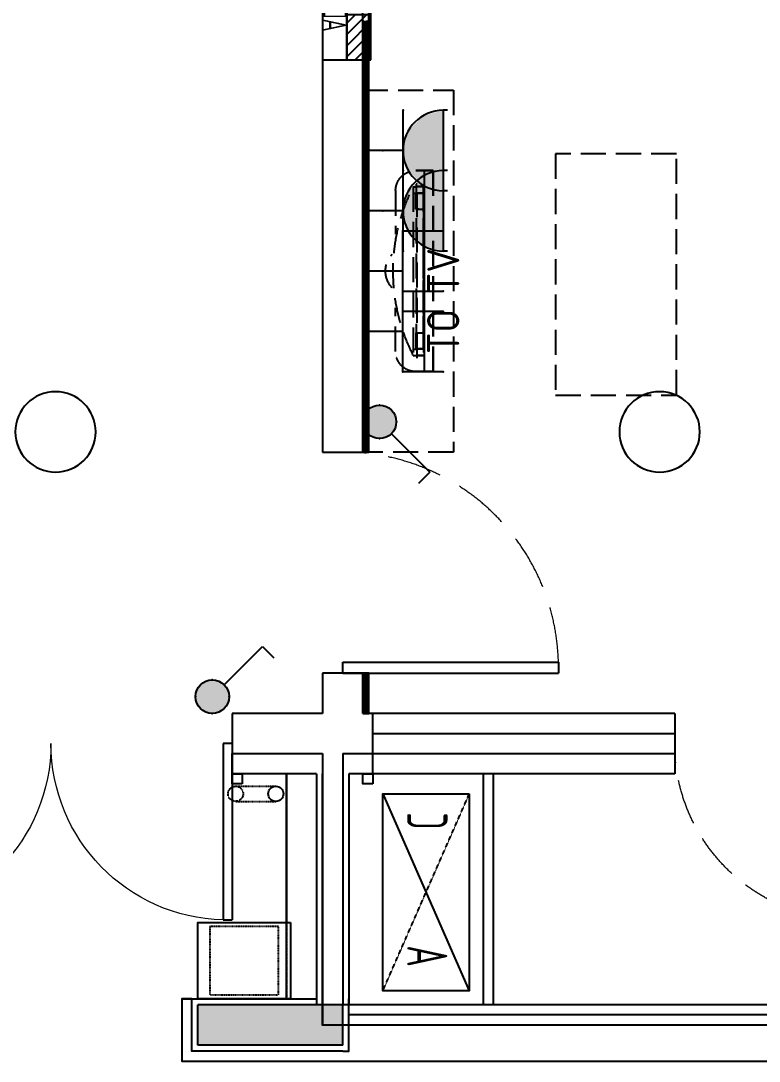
# Model space of a CAD drawing. Header units: millimetres. Extents: x -28014 to 297841, y -81741 to 47579.
# Drawn here: x 92433 to 96103, y 3202 to 8376 of the extents above; entities that cross this region are included whole.
import ezdxf
from ezdxf.enums import TextEntityAlignment as Align

# ---------------------------------------------------------------- set-up
doc = ezdxf.new("R2010")
doc.units = ezdxf.units.MM
doc.header["$MEASUREMENT"] = 0
doc.linetypes.add('__DASH', pattern=[0.35, 0.25, -0.1])
doc.linetypes.add('DASH', pattern=[0.35, 0.25, -0.1])
for name, color, linetype in [('A-墙体-面层', 6, 'Continuous'), ('A-楼面-下部', 23, 'Continuous'), ('A-注释-填充', 8, 'Continuous'), ('A-电气-洞口', 171, 'Continuous'), ('A-立面-填充1', 8, 'Continuous'), ('A-立面-填充2', 32, 'Continuous'), ('A-结构-墙体', 171, 'Continuous'), ('A-给排水-设备', 132, 'Continuous'), ('AR9-剪力墙（柱）填充', 250, 'Continuous'), ('AR9-剪力墙（柱）线', 6, 'Continuous'), ('AR9-墙线', 160, 'Continuous'), ('AR9-建筑幕墙（窗）', 12, 'Continuous'), ('AR9-阳台栏杆（天花隐）', 12, 'Continuous'), ('C-sheet(通用-图框)', 7, 'Continuous'), ('EM-强电图标', 14, 'Continuous'), ('EQUIP-插座', 4, 'Continuous'), ('EQUIP-照明', 3, 'Continuous'), ('EQUIP-通讯', 4, 'Continuous'), ('FC-平面高差线', 144, 'Continuous'), ('FF-活动家具', 51, 'Continuous'), ('FF-门', 20, 'Continuous'), ('RC-天花轮廓线', 30, 'Continuous'), ('TEL_TEXT', 7, 'Continuous'), ('装饰', 152, 'Continuous')]:
    doc.layers.add(name, color=color, linetype=linetype)
doc.styles.add('_TEL_ATTDEF', font='GBENOR', dxfattribs={"width": 0.8, "height": 3, "bigfont": 'GBCBIG'})
doc.styles.add('_TEL_DIM', font='', dxfattribs={"width": 0.8, "height": 3.5})
doc.styles.add('DADRI-HZ', font='hzs.shx', dxfattribs={"width": 0.7, "bigfont": 'hztxt.shx'})
doc.styles.get("Standard").update_dxf_attribs({"font": 'arial.ttf'})
doc.styles.add('标注', font='hzs.shx', dxfattribs={"width": 0.7, "bigfont": 'hztxt.shx'})
doc.styles.get('_TEL_DIM').set_extended_font_data('SimSun')

# ---------------------------------------------------------------- blocks, each defined once
blk = doc.blocks.new('1800电视柜')
at = {"layer": 'FF-活动家具', "linetype": '__DASH', "ltscale": 500}
for p, q in [((500, -163), (716.6, -163)), ((1300, -163), (1083.4, -163)), ((480.5, -250.7), (1319.5, -250.7)), ((480.5, -250.7), (480.5, -265.7)), ((512.3, -250.7), (512.3, -265.7)), ((1287.7, -250.7), (1287.7, -265.7)), ((1319.5, -250.7), (1319.5, -265.7)), ((1400, -306.4), (400, -306.4)), ((592.8, -263), (512.3, -263)), ((1207.2, -263), (1287.7, -263))]:
    blk.add_line(p, q, dxfattribs=at)
for points in [[(0, 0), (0, -450), (1800, -450), (1800, 0)], [(1332.5, -305.7), (467.5, -305.7), (467.5, -300.7), (1332.5, -300.7)]]:
    blk.add_lwpolyline(points, close=True, dxfattribs=at)
for points in [[(1400, -263), (1400, -350), (400, -350), (400, -263)], [(400, -263), (400, -350), (1400, -350), (1400, -263)]]:
    blk.add_lwpolyline(points, dxfattribs=at)
for centre, radius, start, end in [((900, -1080.6), 929.9, 63.1842, 116.8158), ((900, -234), 121.2, 46.3591, 133.6409), ((500, -263), 100, 90, 180), ((1300, -263), 100, 0, 90)]:
    blk.add_arc(centre, radius, start, end, dxfattribs=at)
for points, invisible_edges in [([(400, -344.2, -63), (400, -279, -73), (400, -306.4, -79.5), (400, -344.2, -63)], 13), ([(400, -279, 2.6), (400, -347, -21.2), (400, -306.4, 9.2), (400, -279, 2.6)], 11), ([(400, -306.4, 9.2), (400, -344.2, -7.4), (400, -333, 18.3), (400, -306.4, 9.2)], 11), ([(400, -344.2, -63), (400, -306.4, -79.5), (400, -333, -88.7), (400, -344.2, -63)], 13), ([(552.5, -300.7, 151.3), (467.5, -300.7, 611.3), (552.5, -300.7, 561.3), (552.5, -300.7, 151.3)], 11), ([(552.5, -300.7, 561.3), (750.6, -300.7, 611.3), (780.1, -300.7, 561.3), (552.5, -300.7, 561.3)], 9), ([(1051.3, -300.7, 101.3), (552.5, -300.7, 151.3), (1021.8, -300.7, 151.3), (1051.3, -300.7, 101.3)], 9), ([(592.8, -263, -70.4), (592.8, -279, 2.6), (592.8, -263), (592.8, -263, -70.4)], 9), ([(592.8, -279, -73), (592.8, -279, 2.6), (592.8, -263, -70.4), (592.8, -279, -73)], 11), ([(592.8, -344.2, -63), (592.8, -279, -73), (592.8, -306.4, -79.5), (592.8, -344.2, -63)], 13), ([(750.6, -300.7, 611.3), (1247.5, -300.7, 561.3), (780.1, -300.7, 561.3), (750.6, -300.7, 611.3)], 9), ([(1247.5, -300.7, 151.3), (1051.3, -300.7, 101.3), (1021.8, -300.7, 151.3), (1247.5, -300.7, 151.3)], 9), ([(1207.2, -344.2, -63), (1207.2, -263), (1207.2, -306.4, -79.5), (1207.2, -344.2, -63)], 13), ([(1247.5, -300.7, 561.3), (1332.5, -300.7, 611.3), (1247.5, -300.7, 151.3), (1247.5, -300.7, 561.3)], 11), ([(400, -333.4, -88), (400, -334.7, -89.7), (400, -333, -88.7), (400, -333.4, -88)], 9), ([(400, -334.7, 19.4), (400, -333.5, 17.5), (400, -333, 18.3), (400, -334.7, 19.4)], 9), ([(400, -333, 18.3), (400, -344.2, -7.4), (400, -339.4, 5.9), (400, -333, 18.3)], 9), ([(400, -344.2, -63), (400, -333, -88.7), (400, -339.4, -76.3), (400, -344.2, -63)], 9), ([(400, -333.9, -87.2), (400, -335.6, -88.2), (400, -333.4, -88), (400, -333.9, -87.2)], 11), ([(400, -335.6, 17.8), (400, -333.9, 16.8), (400, -333.5, 17.5), (400, -335.6, 17.8)], 13), ([(400, -336.1, 17), (400, -333.9, 16.8), (400, -335.6, 17.8), (400, -336.1, 17)], 11), ([(400, -336.1, 17), (400, -334.4, 16), (400, -333.9, 16.8), (400, -336.1, 17)], 13), ([(400, -334.3, -86.5), (400, -335.6, -88.2), (400, -333.9, -87.2), (400, -334.3, -86.5)], 11), ([(400, -334.3, -86.5), (400, -336.1, -87.4), (400, -335.6, -88.2), (400, -334.3, -86.5)], 13), ([(400, -334.7, -85.7), (400, -336.1, -87.4), (400, -334.3, -86.5), (400, -334.7, -85.7)], 11), ([(400, -336.1, 17), (400, -334.8, 15.2), (400, -334.4, 16), (400, -336.1, 17)], 13), ([(400, -335.6, 17.8), (400, -334.7, 19.4), (400, -335.2, 18.6), (400, -335.6, 17.8)], 9), ([(400, -334.7, -89.7), (400, -335.6, -88.2), (400, -335.2, -89), (400, -334.7, -89.7)], 9), ([(400, -335.1, -85), (400, -337, -85.8), (400, -334.7, -85.7), (400, -335.1, -85)], 11), ([(400, -337, 15.5), (400, -335.3, 14.4), (400, -334.8, 15.2), (400, -337, 15.5)], 13), ([(400, -335.6, -84.2), (400, -337, -85.8), (400, -335.1, -85), (400, -335.6, -84.2)], 11), ([(400, -337.4, 14.7), (400, -335.3, 14.4), (400, -337, 15.5), (400, -337.4, 14.7)], 11), ([(400, -337.4, 14.7), (400, -335.7, 13.6), (400, -335.3, 14.4), (400, -337.4, 14.7)], 13), ([(400, -336, -83.5), (400, -337.8, -84.3), (400, -335.6, -84.2), (400, -336, -83.5)], 11), ([(400, -337.4, 14.7), (400, -336.1, 12.8), (400, -335.7, 13.6), (400, -337.4, 14.7)], 13), ([(400, -336.4, -82.7), (400, -337.8, -84.3), (400, -336, -83.5), (400, -336.4, -82.7)], 11), ([(400, -336.1, -87.4), (400, -337, -85.8), (400, -336.5, -86.6), (400, -336.1, -87.4)], 9), ([(400, -337, 15.5), (400, -336.1, 17), (400, -336.5, 16.3), (400, -337, 15.5)], 9), ([(400, -338.2, 13.1), (400, -336.5, 12), (400, -336.1, 12.8), (400, -338.2, 13.1)], 13), ([(400, -336.4, -82.7), (400, -338.2, -83.5), (400, -337.8, -84.3), (400, -336.4, -82.7)], 13), ([(400, -336.7, -82), (400, -338.2, -83.5), (400, -336.4, -82.7), (400, -336.7, -82)], 11), ([(400, -338.2, 13.1), (400, -337, 11.2), (400, -336.5, 12), (400, -338.2, 13.1)], 13), ([(400, -337.1, -81.2), (400, -339, -81.9), (400, -336.7, -82), (400, -337.1, -81.2)], 11), ([(400, -337, -85.8), (400, -337.8, -84.3), (400, -337.4, -85.1), (400, -337, -85.8)], 9), ([(400, -339, 11.5), (400, -337.4, 10.4), (400, -337, 11.2), (400, -339, 11.5)], 13), ([(400, -337.5, -80.4), (400, -339, -81.9), (400, -337.1, -81.2), (400, -337.5, -80.4)], 11), ([(400, -338.2, 13.1), (400, -337.4, 14.7), (400, -337.8, 13.9), (400, -338.2, 13.1)], 9), ([(400, -339, 11.5), (400, -337.8, 9.6), (400, -337.4, 10.4), (400, -339, 11.5)], 13), ([(400, -337.9, -79.7), (400, -339.8, -80.3), (400, -337.5, -80.4), (400, -337.9, -79.7)], 11), ([(400, -339.8, 9.9), (400, -338.1, 8.8), (400, -337.8, 9.6), (400, -339.8, 9.9)], 13), ([(400, -338.2, -78.9), (400, -339.8, -80.3), (400, -337.9, -79.7), (400, -338.2, -78.9)], 11), ([(400, -339.8, 9.9), (400, -338.5, 7.9), (400, -338.1, 8.8), (400, -339.8, 9.9)], 13), ([(400, -339, 11.5), (400, -338.2, 13.1), (400, -338.6, 12.3), (400, -339, 11.5)], 9), ([(400, -338.2, -83.5), (400, -339, -81.9), (400, -338.6, -82.7), (400, -338.2, -83.5)], 9), ([(400, -338.6, -78.1), (400, -340.6, -78.6), (400, -338.2, -78.9), (400, -338.6, -78.1)], 11), ([(400, -340.6, 8.3), (400, -338.9, 7.1), (400, -338.5, 7.9), (400, -340.6, 8.3)], 13), ([(400, -339, -77.4), (400, -340.6, -78.6), (400, -338.6, -78.1), (400, -339, -77.4)], 11), ([(400, -340.9, 7.5), (400, -338.9, 7.1), (400, -340.6, 8.3), (400, -340.9, 7.5)], 11), ([(400, -340.9, 7.5), (400, -339.3, 6.3), (400, -338.9, 7.1), (400, -340.9, 7.5)], 13), ([(400, -339, -81.9), (400, -339.8, -80.3), (400, -339.4, -81.1), (400, -339, -81.9)], 9), ([(400, -339.8, 9.9), (400, -339, 11.5), (400, -339.4, 10.7), (400, -339.8, 9.9)], 9), ([(400, -339, -77.4), (400, -340.9, -77.8), (400, -340.6, -78.6), (400, -339, -77.4)], 13), ([(400, -339.3, -76.6), (400, -340.9, -77.8), (400, -339, -77.4), (400, -339.3, -76.6)], 11), ([(400, -340.9, 7.5), (400, -339.6, 5.5), (400, -339.3, 6.3), (400, -340.9, 7.5)], 13), ([(400, -339.6, -75.8), (400, -341.7, -76.2), (400, -339.3, -76.6), (400, -339.6, -75.8)], 11), ([(400, -341.7, 5.8), (400, -340, 4.6), (400, -339.6, 5.5), (400, -341.7, 5.8)], 13), ([(400, -340, -75), (400, -341.7, -76.2), (400, -339.6, -75.8), (400, -340, -75)], 11), ([(400, -340.6, 8.3), (400, -339.8, 9.9), (400, -340.2, 9.1), (400, -340.6, 8.3)], 9), ([(400, -339.8, -80.3), (400, -340.6, -78.6), (400, -340.2, -79.5), (400, -339.8, -80.3)], 9), ([(400, -342, 5), (400, -340, 4.6), (400, -341.7, 5.8), (400, -342, 5)], 11), ([(400, -342, 5), (400, -340.3, 3.8), (400, -340, 4.6), (400, -342, 5)], 13), ([(400, -340.3, -74.2), (400, -341.7, -76.2), (400, -340, -75), (400, -340.3, -74.2)], 11), ([(400, -340.6, -73.4), (400, -342.3, -74.5), (400, -340.3, -74.2), (400, -340.6, -73.4)], 11), ([(400, -342.7, 3.3), (400, -340.7, 3), (400, -340.3, 3.8), (400, -342.7, 3.3)], 13), ([(400, -340.9, -72.6), (400, -342.3, -74.5), (400, -340.6, -73.4), (400, -340.9, -72.6)], 11), ([(400, -342.7, 3.3), (400, -341, 2.1), (400, -340.7, 3), (400, -342.7, 3.3)], 13), ([(400, -341.7, 5.8), (400, -340.9, 7.5), (400, -341.3, 6.6), (400, -341.7, 5.8)], 9), ([(400, -340.9, -77.8), (400, -341.7, -76.2), (400, -341.3, -77), (400, -340.9, -77.8)], 9), ([(400, -341.2, -71.8), (400, -343, -72.9), (400, -340.9, -72.6), (400, -341.2, -71.8)], 11), ([(400, -343.3, 1.7), (400, -341.3, 1.3), (400, -341, 2.1), (400, -343.3, 1.7)], 13), ([(400, -341.6, -71), (400, -343, -72.9), (400, -341.2, -71.8), (400, -341.6, -71)], 11), ([(400, -343.3, 1.7), (400, -341.6, 0.4), (400, -341.3, 1.3), (400, -343.3, 1.7)], 13), ([(400, -341.8, -70.2), (400, -343.6, -71.2), (400, -341.6, -71), (400, -341.8, -70.2)], 11), ([(400, -343.9, 0), (400, -342, -0.4), (400, -341.6, 0.4), (400, -343.9, 0)], 13), ([(400, -341.7, -76.2), (400, -342.3, -74.5), (400, -342, -75.4), (400, -341.7, -76.2)], 9), ([(400, -341.8, -70.2), (400, -343.9, -70.3), (400, -343.6, -71.2), (400, -341.8, -70.2)], 13), ([(400, -342.1, -69.4), (400, -343.9, -70.3), (400, -341.8, -70.2), (400, -342.1, -69.4)], 11), ([(400, -342.7, 3.3), (400, -342, 5), (400, -342.3, 4.2), (400, -342.7, 3.3)], 9), ([(400, -343.9, 0), (400, -342.3, -1.3), (400, -342, -0.4), (400, -343.9, 0)], 13), ([(400, -342.4, -68.6), (400, -343.9, -70.3), (400, -342.1, -69.4), (400, -342.4, -68.6)], 11), ([(400, -342.3, -74.5), (400, -343, -72.9), (400, -342.7, -73.7), (400, -342.3, -74.5)], 9), ([(400, -344.5, -1.7), (400, -342.5, -2.1), (400, -342.3, -1.3), (400, -344.5, -1.7)], 13), ([(400, -342.7, -67.8), (400, -344.5, -68.6), (400, -342.4, -68.6), (400, -342.7, -67.8)], 11), ([(400, -344.5, -1.7), (400, -342.8, -3), (400, -342.5, -2.1), (400, -344.5, -1.7)], 13), ([(400, -343.3, 1.7), (400, -342.7, 3.3), (400, -343, 2.5), (400, -343.3, 1.7)], 9), ([(400, -342.7, -67.8), (400, -344.8, -67.8), (400, -344.5, -68.6), (400, -342.7, -67.8)], 13), ([(400, -343, -67), (400, -344.8, -67.8), (400, -342.7, -67.8), (400, -343, -67)], 11), ([(400, -344.8, -2.6), (400, -342.8, -3), (400, -344.5, -1.7), (400, -344.8, -2.6)], 11), ([(400, -344.8, -2.6), (400, -343.1, -3.8), (400, -342.8, -3), (400, -344.8, -2.6)], 13), ([(400, -343, -72.9), (400, -343.6, -71.2), (400, -343.3, -72), (400, -343, -72.9)], 9), ([(400, -343.2, -66.2), (400, -344.8, -67.8), (400, -343, -67), (400, -343.2, -66.2)], 11), ([(400, -345.3, -4.3), (400, -343.4, -4.7), (400, -343.1, -3.8), (400, -345.3, -4.3)], 13), ([(400, -343.5, -65.4), (400, -345.3, -66.1), (400, -343.2, -66.2), (400, -343.5, -65.4)], 11), ([(400, -343.9, 0), (400, -343.3, 1.7), (400, -343.6, 0.8), (400, -343.9, 0)], 9), ([(400, -345.3, -4.3), (400, -343.6, -5.6), (400, -343.4, -4.7), (400, -345.3, -4.3)], 13), ([(400, -343.7, -64.6), (400, -345.3, -66.1), (400, -343.5, -65.4), (400, -343.7, -64.6)], 11), ([(400, -345.6, -5.1), (400, -343.9, -6.4), (400, -343.6, -5.6), (400, -345.6, -5.1)], 13), ([(400, -344, -63.7), (400, -345.9, -64.4), (400, -343.7, -64.6), (400, -344, -63.7)], 11), ([(400, -344.5, -1.7), (400, -343.9, 0), (400, -344.2, -0.9), (400, -344.5, -1.7)], 9), ([(400, -343.9, -70.3), (400, -344.5, -68.6), (400, -344.2, -69.5), (400, -343.9, -70.3)], 9), ([(400, -346.1, -6.9), (400, -344.2, -7.3), (400, -343.9, -6.4), (400, -346.1, -6.9)], 13), ([(400, -344.2, -62.9), (400, -345.9, -64.4), (400, -344, -63.7), (400, -344.2, -62.9)], 11), ([(400, -344.4, -62.1), (400, -346.3, -62.6), (400, -344.2, -62.9), (400, -344.4, -62.1)], 11), ([(400, -346.1, -6.9), (400, -344.4, -8.2), (400, -344.2, -7.3), (400, -346.1, -6.9)], 13), ([(400, -344.6, -61.3), (400, -346.3, -62.6), (400, -344.4, -62.1), (400, -344.6, -61.3)], 11), ([(400, -346.6, -8.6), (400, -344.6, -9.1), (400, -344.4, -8.2), (400, -346.6, -8.6)], 13), ([(400, -344.8, -60.4), (400, -346.8, -60.9), (400, -344.6, -61.3), (400, -344.8, -60.4)], 11), ([(400, -346.6, -8.6), (400, -344.9, -9.9), (400, -344.6, -9.1), (400, -346.6, -8.6)], 13), ([(400, -345.1, -59.6), (400, -346.8, -60.9), (400, -344.8, -60.4), (400, -345.1, -59.6)], 11), ([(400, -346.8, -9.5), (400, -345.1, -10.8), (400, -344.9, -9.9), (400, -346.8, -9.5)], 13)]:
    blk.add_3dface(points, dxfattribs=dict(at, invisible_edges=invisible_edges))
for points in [[(467.5, -270.7, 57.3), (467.5, -265.7, 57.3), (1332.5, -265.7, 57.3), (1332.5, -270.7, 57.3)], [(479.5, -300.7, 117.3), (479.5, -270.7, 117.3), (479.5, -270.7, 595.3), (479.5, -300.7, 595.3)], [(479.5, -300.7, 117.3), (1320.5, -300.7, 117.3), (1320.5, -300.7, 595.3), (479.5, -300.7, 595.3)], [(513.3, -300.7, 117.3), (513.3, -270.7, 117.3), (513.3, -270.7, 595.3), (513.3, -300.7, 595.3)], [(1286.7, -300.7, 117.3), (1286.7, -270.7, 117.3), (1286.7, -270.7, 595.3), (1286.7, -300.7, 595.3)], [(1320.5, -300.7, 117.3), (1320.5, -270.7, 117.3), (1320.5, -270.7, 595.3), (1320.5, -300.7, 595.3)]]:
    blk.add_3dface(points, dxfattribs=at)
blk = doc.blocks.new('1200长茶几')
at = {"layer": 'FF-活动家具', "linetype": '__DASH', "ltscale": 500}
blk.add_lwpolyline([(0, -600), (1200, -600), (1200, 0), (0, 0)], close=True, dxfattribs=at)
blk = doc.blocks.new('双机上下布置')
blk.add_lwpolyline([(980, 0), (0, 0), (0, -430), (980, -430)], close=True)
at = {"linetype": 'DASH', "ltscale": 0.5}
blk.add_lwpolyline([(0, -430), (980, 0)], dxfattribs=at)
blk.add_lwpolyline([(980, -430), (0, 0)])
at = {"style": 'DADRI-HZ', "width": 0.7}
for s, p in [('A', (118.8, -309.1)), ('C', (801.7, -309.1))]:
    blk.add_text(s, height=200, dxfattribs=at).set_placement(p)
blk = doc.blocks.new('$DorLib2D$00000001')
for p, q in [((0.45, 0.975), (0.5, 0.975)), ((0.45, 0), (0.45, 0.975)), ((0.5, 0), (0.5, 0.975)), ((0.5, 0), (0.45, 0))]:
    blk.add_line(p, q)
at = {"color": 8, "linetype": '__DASH', "lineweight": 13}
blk.add_arc((0.475, 0), 0.975, 91.4693, 180, dxfattribs=at)
blk = doc.blocks.new('$DorLib2D$00000002')
for p, q in [((-0.5, 0), (-0.5, 0.4875)), ((-0.475, 0.4875), (-0.5, 0.4875)), ((-0.475, 0), (-0.475, 0.4875)), ((0.475, 0), (0.475, 0.4875)), ((0.475, 0.4875), (0.5, 0.4875)), ((0.5, 0), (0.5, 0.4875)), ((-0.5, 0), (-0.475, 0)), ((0.5, 0), (0.475, 0))]:
    blk.add_line(p, q)
at = {"lineweight": 13}
for centre, start, end in [((-0.4875, 0), 0, 88.5307), ((0.4875, 0), 91.4693, 180)]:
    blk.add_arc(centre, 0.4875, start, end, dxfattribs=at)
blk = doc.blocks.new('$WINLIB2D$00000001')
at = {"color": 0}
for points in [[(-0.5, 0.5), (-0.5, -0.5)], [(-0.5, 0.5), (0.5, 0.5)], [(0.5, -0.5), (0.5, 0.5)], [(0.5, 0.1667), (-0.5, 0.1667)], [(0.5, -0.1667), (-0.5, -0.1667)], [(-0.5, -0.5), (0.5, -0.5)]]:
    blk.add_lwpolyline(points, dxfattribs=at)
blk = doc.blocks.new('$LinePat$岩棉板')
at = {"color": 0}
for p, q in [((0, -17), (12, -67)), ((12, -67), (24, -17))]:
    blk.add_line(p, q, dxfattribs=at)
for centre, start, end in [((12, -17), 0, 180), ((0, -67), 270, 0), ((24, -67), 180, 270)]:
    blk.add_arc(centre, 12, start, end, dxfattribs=at)
at = {"layer": 'Defpoints'}
blk.add_point((0, 0), dxfattribs=at)
at = {"layer": 'Defpoints', "color": 0}
blk.add_point((24, -84), dxfattribs=at)
blk = doc.blocks.new('d1')
at = {"layer": 'A-电气-洞口'}
blk.add_lwpolyline([(0, 120), (450, 120), (450, 0), (0, 0)], close=True, dxfattribs=at)
at = {"layer": 'A-电气-洞口', "style": '标注', "width": 0.7}
blk.add_text('ADD', height=120, dxfattribs=at).set_placement((140.9, 1.8))
blk = doc.blocks.new('d2')
at = {"layer": 'A-电气-洞口'}
h = blk.add_hatch(dxfattribs=at)
h.set_pattern_fill('ANSI31', color=256, scale=25, style=0)
h.set_pattern_definition([(45, (-62577.283, -46598.13), (-28.0633, 28.0633), [])])
h.paths.add_polyline_path([(225, 0), (225, 120), (0, 120), (0, 0)])
blk.add_line((225, 120), (225, 0), dxfattribs=at)
at = {"layer": 'A-电气-洞口', "ltscale": 0.01}
blk.add_lwpolyline([(0, 120), (450, 120), (450, 0), (0, 0)], close=True, dxfattribs=at)
blk = doc.blocks.new('gfthy')
at = {"layer": 'A-电气-洞口', "xscale": -1, "rotation": 270}
for name, p in [('d1', (1825, 250)), ('d2', (1945, 250))]:
    blk.add_blockref(name, p, dxfattribs=at)
blk = doc.blocks.new('$equip$00001147')
blk.add_circle((0, 0), 0.5)
at = {"flags": 9}
blk.add_attdef('A', (0, 0), '', height=0.00002, dxfattribs=at)
blk = doc.blocks.new('$equip$00001962')
for p, q in [((0.147, 0.356), (0.625, 0.833)), ((0.625, 0.833), (0.766, 0.692))]:
    blk.add_line(p, q)
blk.add_circle((0, 0.208), 0.208)
for p in [(0, 0.417), (-0.208, 0.208), (0.208, 0.208), (0, 0)]:
    blk.add_point(p)
for points in [[(-0.104, 0.389), (0.104, 0.389), (-0.18, 0.313), (0.18, 0.313)], [(0, 0.417), (0, 0.417), (-0.104, 0.389), (0.104, 0.389)], [(-0.18, 0.313), (0.18, 0.313), (-0.208, 0.208), (0.208, 0.208)], [(-0.18, 0.104), (0.18, 0.104), (-0.208, 0.208), (0.208, 0.208)], [(-0.104, 0.028), (0.104, 0.028), (-0.18, 0.104), (0.18, 0.104)], [(0, 0), (0, 0), (-0.104, 0.028), (0.104, 0.028)]]:
    blk.add_solid(points)
at = {"layer": 'TEL_TEXT', "style": '_TEL_DIM', "flags": 1}
blk.add_attdef('A', text='', height=0.00002, dxfattribs=at).set_placement((0, 0), align=Align.MIDDLE_CENTER)
blk = doc.blocks.new('awrawraw')
at = {"layer": 'EQUIP-照明', "yscale": 400, "zscale": 400}
for name, p, xscale in [('$equip$00001147', (559843.4, 66810.7), -400), ('$equip$00001147', (562846, 66810.7), -400), ('$equip$00001962', (560622.7, 65410.7), 400)]:
    blk.add_blockref(name, p, dxfattribs=dict(at, xscale=xscale))
at = {"layer": 'EQUIP-照明', "xscale": 400, "yscale": 400, "zscale": 400, "rotation": 270}
blk.add_blockref('$equip$00001962', (561371, 66860.7), dxfattribs=at)
blk = doc.blocks.new('A$Cab11e3a1')
at = {"layer": 'EQUIP-照明'}
blk.add_blockref('awrawraw', (-563821, -65410.7), dxfattribs=at)
blk = doc.blocks.new('$equip_U$00000182(PC214董文军)')
for p, q in [((-0.5, 1.05), (-0.5, 1)), ((0.5, 1.05), (0.5, 1)), ((-0.5, 1), (0.5, 1)), ((0.5, 0.5), (-0.5, 0.5)), ((0, 0.5), (0, 0))]:
    blk.add_line(p, q)
blk.add_arc((0, 1), 0.5, 180, 0)
for p in [(-0.5, 0.5), (0.5, 0.5), (0, 0.25), (0, 0)]:
    blk.add_point(p)
for points in [[(0.433, 0.75), (-0.433, 0.75), (0.5, 1), (-0.5, 1)], [(0.25, 0.567), (-0.25, 0.567), (0.433, 0.75), (-0.433, 0.75)], [(0, 0.5), (0, 0.5), (0.25, 0.567), (-0.25, 0.567)]]:
    blk.add_solid(points)
at = {"color": 7, "flags": 1}
for tag in ['A', 'REMARK']:
    blk.add_attdef(tag, text='', height=0.00002, dxfattribs=at).set_placement((0, 0), align=Align.MIDDLE_CENTER)
blk = doc.blocks.new('dtyhdtyds')
at = {"layer": 'EQUIP-插座', "xscale": 400, "yscale": 400, "zscale": 400, "rotation": 270}
for p in [(261679.1, 68210.2), (261679.1, 67910.2)]:
    blk.add_blockref('$equip_U$00000182(PC214董文军)', p, dxfattribs=at)
blk = doc.blocks.new('A$C0f04074c')
at = {"layer": 'EQUIP-插座'}
blk.add_blockref('dtyhdtyds', (-264129.1, -65410.7), dxfattribs=at)
blk = doc.blocks.new('$equip$00001802')
for p, q in [((-0.5, 0.499), (-0.5, 0.999)), ((0.5, 0.999), (0.5, 0.499)), ((0.5, 0.499), (-0.5, 0.499)), ((0, 0.5), (0, 0))]:
    blk.add_line(p, q)
for p in [(-0.5, 0.999), (0.5, 0.999), (-0.5, 0.499), (0.5, 0.499), (0, 0)]:
    blk.add_point(p)
at = {"color": 7, "style": '_TEL_DIM'}
blk.add_attdef('$TEXT$', text='', height=0.4, dxfattribs=at).set_placement((0, 0.999), align=Align.MIDDLE_CENTER)
at = {"color": 7, "style": '_TEL_DIM', "flags": 1}
blk.add_attdef('A', text='', height=0.00002, dxfattribs=at).set_placement((0, 0), align=Align.MIDDLE_CENTER)
blk = doc.blocks.new('$equip$00001847')
for p, q in [((-0.5, 0.499), (-0.5, 0.999)), ((0.5, 0.999), (0.5, 0.499)), ((0.5, 0.499), (-0.5, 0.499)), ((0, 0.5), (0, 0))]:
    blk.add_line(p, q)
for p in [(-0.5, 0.999), (0.5, 0.999), (-0.5, 0.499), (0.5, 0.499), (0, 0)]:
    blk.add_point(p)
at = {"color": 7, "style": '_TEL_DIM'}
blk.add_attdef('$TEXT$', text='', height=0.4, dxfattribs=at).set_placement((0, 0.999), align=Align.MIDDLE_CENTER)
at = {"color": 7, "style": '_TEL_DIM', "flags": 1}
blk.add_attdef('A', text='', height=0.00002, dxfattribs=at).set_placement((0, 0), align=Align.MIDDLE_CENTER)
blk = doc.blocks.new('nfghf')
at = {"layer": 'EQUIP-通讯'}
ref = blk.add_blockref('$equip$00001802', (711216.9, 67610.2), dxfattribs=dict(at, xscale=400, yscale=400, zscale=400, rotation=270))
ref.add_attrib('$TEXT$', 'TV', dxfattribs={"layer": '0', "color": 7, "height": 160, "rotation": 90, "style": '_TEL_ATTDEF'}).set_placement((711616.5, 67610.2), align=Align.MIDDLE_CENTER)
ref = blk.add_blockref('$equip$00001847', (711216.9, 67310.2), dxfattribs=dict(at, xscale=400, yscale=400, zscale=400, rotation=270))
ref.add_attrib('$TEXT$', 'TO', dxfattribs={"layer": '0', "color": 7, "height": 160, "rotation": 90, "style": '_TEL_ATTDEF'}).set_placement((711616.5, 67310.2), align=Align.MIDDLE_CENTER)
blk = doc.blocks.new('aswrarar')
at = {"layer": 'EQUIP-通讯'}
blk.add_blockref('nfghf', (0, 0), dxfattribs=at)
blk = doc.blocks.new('A$C4a50fd5a')
at = {"layer": 'C-sheet(通用-图框)'}
blk.add_blockref('aswrarar', (-717166.9, -64810.7), dxfattribs=at)

msp = doc.modelspace()

# ---------------------------------------------------------------- hatches: boundary and pattern name
at = {"layer": 'AR9-剪力墙（柱）填充'}
msp.add_hatch(color=256, dxfattribs=at).paths.add_polyline_path([(94033.221, 3481.506), (93313.221, 3481.506), (93313.221, 3281.506), (94033.221, 3281.506)])

# ---------------------------------------------------------------- linework, layer by layer
at = {"layer": 'A-墙体-面层', "ltscale": 0.01}
msp.add_lwpolyline([(94133.221, 4931.506), (94163.221, 4931.506), (94163.221, 5131.506), (94133.221, 5131.506)], dxfattribs=at)
at = {"layer": 'A-楼面-下部', "ltscale": 0.01}
msp.add_lwpolyline([(93753.221, 4631.506), (93753.222, 3891.506)], dxfattribs=at)
at = {"layer": 'A-注释-填充', "linetype": '__DASH', "ltscale": 0.5}
msp.add_lwpolyline([(93753.222, 3891.506), (93753.221, 3511.506)], dxfattribs=at)
at = {"layer": 'A-立面-填充2', "ltscale": 0.25}
msp.add_lwpolyline([(93773.221, 3891.506), (93773.221, 3511.506), (93313.221, 3511.506), (93313.221, 3891.506)], close=True, dxfattribs=at)
at = {"layer": 'A-立面-填充2', "linetype": 'DASH', "ltscale": 0.25}
msp.add_lwpolyline([(93373.221, 3871.506), (93373.221, 3531.506), (93713.221, 3531.506), (93713.221, 3871.506)], close=True, dxfattribs=at)
at = {"layer": 'A-结构-墙体', "linetype": '__DASH'}
msp.add_lwpolyline([(96983.221, 3481.506), (93933.221, 3481.506), (93933.221, 3381.506)], dxfattribs=at)
at = {"layer": 'A-给排水-设备', "linetype": '__DASH', "ltscale": 0.1}
for points in [[(93500.722, 4569.006), (93700.722, 4569.006)], [(93500.722, 4494.006), (93700.722, 4494.006)]]:
    msp.add_lwpolyline(points, dxfattribs=at)
msp.add_circle((93500.722, 4531.506), 37.5, dxfattribs=at)
at = {"layer": 'A-给排水-设备'}
msp.add_circle((93700.722, 4531.506), 37.5, dxfattribs=at)
at = {"layer": 'AR9-剪力墙（柱）线'}
for p, q in [((94033.221, 3481.506), (93313.221, 3481.506)), ((93313.221, 3281.506), (93313.221, 3481.506)), ((94033.221, 3281.506), (94033.221, 3481.506)), ((94033.221, 3281.506), (93313.221, 3281.506))]:
    msp.add_line(p, q, dxfattribs=at)
at = {"layer": 'AR9-墙线'}
for p, q in [((93933.221, 9531.506), (93933.221, 6231.506)), ((94133.221, 6231.506), (94133.221, 9431.506)), ((93933.221, 6231.506), (94133.221, 6231.506)), ((94133.221, 5131.506), (93933.221, 5131.506)), ((93933.221, 5131.506), (93933.221, 4931.506)), ((94133.221, 4931.506), (94133.221, 5131.506)), ((93933.221, 4931.506), (93483.221, 4931.506)), ((93483.221, 4931.506), (93483.221, 4731.506)), ((94183.221, 4931.506), (94133.221, 4931.506)), ((94183.221, 4731.506), (94183.221, 4931.506)), ((93483.221, 4731.506), (93933.221, 4731.506)), ((93933.221, 4731.506), (93933.221, 3481.506)), ((94033.221, 4731.506), (94183.221, 4731.506)), ((94033.221, 4731.506), (94033.221, 3481.506)), ((94033.221, 3481.506), (93933.221, 3481.506))]:
    msp.add_line(p, q, dxfattribs=at)
msp.add_lwpolyline([(94133.221, 6231.506), (94163.221, 6231.506), (94163.221, 9431.506)], dxfattribs=at)
at = {"layer": 'AR9-阳台栏杆（天花隐）'}
for points in [[(94733.221, 3481.506), (94733.221, 4631.506)], [(94783.221, 3481.506), (94783.221, 4631.506)], [(96983.221, 3481.506), (94063.221, 3481.506)], [(96983.221, 3431.506), (94063.221, 3431.506)]]:
    msp.add_lwpolyline(points, dxfattribs=at)
at = {"layer": 'FC-平面高差线', "color": 144}
for p, q in [((93483.221, 4631.506), (93483.221, 4731.506)), ((94183.221, 4631.506), (94183.221, 4731.506)), ((93903.221, 4631.506), (93483.221, 4631.506)), ((93903.221, 4631.506), (93903.221, 3481.506)), ((94183.221, 4631.506), (94063.221, 4631.506)), ((94063.221, 4631.506), (94063.221, 3481.506)), ((94033.221, 3251.506), (93313.221, 3251.506))]:
    msp.add_line(p, q, dxfattribs=at)
for points in [[(93233.222, 3511.506), (93753.222, 3511.506), (93753.222, 4631.506)], [(96983.221, 3381.506), (93933.221, 3381.506), (93933.221, 4631.506)], [(93283.221, 3511.506), (93233.222, 3511.506), (93233.221, 3256.506), (93233.221, 3201.506), (96983.222, 3201.506)], [(93313.221, 3251.506), (93283.221, 3251.506), (93283.221, 3351.506), (93283.221, 3351.506), (93283.221, 3511.506), (93903.221, 3511.506)], [(94033.221, 3251.506), (94063.221, 3251.506), (94063.221, 3351.506), (94063.221, 3351.506), (94063.221, 3511.506), (94063.221, 3511.506)]]:
    msp.add_lwpolyline(points, dxfattribs=at)
at = {"layer": '装饰'}
for points in [[(93533.221, 4581.506), (93483.221, 4581.506), (93483.221, 4631.506), (93533.221, 4631.506)], [(94183.222, 4581.506), (94133.222, 4581.506), (94133.222, 4631.506), (94183.222, 4631.506)]]:
    msp.add_lwpolyline(points, close=True, dxfattribs=at)

# ---------------------------------------------------------------- block references
at = {"layer": 'A-注释-填充', "yscale": 0.3565137037395431, "zscale": 0.3565137037395431}
for p, xscale, rotation in [((94163.221, 8367.699), -0.3574619920922241, 269.9999999999114), ((94163.221, 8359.12), -0.3574619920922241, 269.9999999999114), ((94163.221, 8350.541), -0.3574619920922241, 269.9999999999114), ((94163.221, 8341.962), -0.3574619920922241, 269.9999999999114), ((94163.221, 8333.383), -0.3574619920922241, 269.9999999999114), ((94163.221, 8324.804), -0.3574619920922241, 269.9999999999114), ((94163.221, 8316.225), -0.3574619920922241, 269.9999999999114), ((94163.221, 8307.646), -0.3574619920922241, 269.9999999999114), ((94163.221, 8299.067), -0.3574619920922241, 269.9999999999114), ((94163.221, 8290.487), -0.3574619920922241, 269.9999999999114), ((94163.221, 8281.908), -0.3574619920922241, 269.9999999999114), ((94163.221, 8273.329), -0.3574619920922241, 269.9999999999114), ((94163.221, 8264.75), -0.3574619920922241, 269.9999999999114), ((94163.221, 8256.171), -0.3574619920922241, 269.9999999999114), ((94163.221, 8247.592), -0.3574619920922241, 269.9999999999114), ((94163.221, 8239.013), -0.3574619920922241, 269.9999999999114), ((94163.221, 8230.434), -0.3574619920922241, 269.9999999999114), ((94163.221, 8221.855), -0.3574619920922241, 269.9999999999114), ((94163.221, 8213.276), -0.3574619920922241, 269.9999999999114), ((94163.221, 8204.697), -0.3574619920922241, 269.9999999999114), ((94163.221, 8196.117), -0.3574619920922241, 269.9999999999114), ((94163.221, 8187.538), -0.3574619920922241, 269.9999999999114), ((94163.221, 8178.959), -0.3574619920922241, 269.9999999999114), ((94163.221, 8170.38), -0.3574619920922241, 269.9999999999114), ((94163.221, 8161.801), -0.3574619920922241, 269.9999999999114), ((94163.221, 8153.222), -0.3574619920922241, 269.9999999999114), ((94163.221, 8144.643), -0.3574619920922241, 269.9999999999114), ((94163.221, 8136.064), -0.3574619920922241, 269.9999999999114), ((94163.221, 8127.485), -0.3574619920922241, 269.9999999999114), ((94163.221, 8118.906), -0.3574619920922241, 269.9999999999114), ((94163.221, 8110.327), -0.3574619920922241, 269.9999999999114), ((94163.221, 8101.748), -0.3574619920922241, 269.9999999999114), ((94163.221, 8093.168), -0.3574619920922241, 269.9999999999114), ((94163.221, 8084.589), -0.3574619920922241, 269.9999999999114), ((94163.221, 8076.01), -0.3574619920922241, 269.9999999999114), ((94163.221, 8067.431), -0.3574619920922241, 269.9999999999114), ((94163.221, 8058.852), -0.3574619920922241, 269.9999999999114), ((94163.221, 8050.273), -0.3574619920922241, 269.9999999999114), ((94163.221, 8041.694), -0.3574619920922241, 269.9999999999114), ((94163.221, 8033.115), -0.3574619920922241, 269.9999999999114), ((94163.221, 8024.536), -0.3574619920922241, 269.9999999999114), ((94163.221, 8015.957), -0.3574619920922241, 269.9999999999114), ((94163.221, 8007.378), -0.3574619920922241, 269.9999999999114), ((94163.221, 7998.798), -0.3574619920922241, 269.9999999999114), ((94163.221, 7990.219), -0.3574619920922241, 269.9999999999114), ((94163.221, 7981.64), -0.3574619920922241, 269.9999999999114), ((94163.221, 7973.061), -0.3574619920922241, 269.9999999999114), ((94163.221, 7964.482), -0.3574619920922241, 269.9999999999114), ((94163.221, 7955.903), -0.3574619920922241, 269.9999999999114), ((94163.221, 7947.324), -0.3574619920922241, 269.9999999999114), ((94163.221, 7938.745), -0.3574619920922241, 269.9999999999114), ((94163.221, 7930.166), -0.3574619920922241, 269.9999999999114), ((94163.221, 7921.587), -0.3574619920922241, 269.9999999999114), ((94163.221, 7913.008), -0.3574619920922241, 269.9999999999114), ((94163.221, 7904.428), -0.3574619920922241, 269.9999999999114), ((94163.221, 7895.849), -0.3574619920922241, 269.9999999999114), ((94163.221, 7887.27), -0.3574619920922241, 269.9999999999114), ((94163.221, 7878.691), -0.3574619920922241, 269.9999999999114), ((94163.221, 7870.112), -0.3574619920922241, 269.9999999999114), ((94163.221, 7861.533), -0.3574619920922241, 269.9999999999114), ((94163.221, 7852.954), -0.3574619920922241, 269.9999999999114), ((94163.221, 7844.375), -0.3574619920922241, 269.9999999999114), ((94163.221, 7835.796), -0.3574619920922241, 269.9999999999114), ((94163.221, 7827.217), -0.3574619920922241, 269.9999999999114), ((94163.221, 7818.638), -0.3574619920922241, 269.9999999999114), ((94163.221, 7810.059), -0.3574619920922241, 269.9999999999114), ((94163.221, 7801.479), -0.3574619920922241, 269.9999999999114), ((94163.221, 7792.9), -0.3574619920922241, 269.9999999999114), ((94163.221, 7784.321), -0.3574619920922241, 269.9999999999114), ((94163.221, 7775.742), -0.3574619920922241, 269.9999999999114), ((94163.221, 7767.163), -0.3574619920922241, 269.9999999999114), ((94163.221, 7758.584), -0.3574619920922241, 269.9999999999114), ((94163.221, 7750.005), -0.3574619920922241, 269.9999999999114), ((94163.221, 7741.426), -0.3574619920922241, 269.9999999999114), ((94163.221, 7732.847), -0.3574619920922241, 269.9999999999114), ((94163.221, 7724.268), -0.3574619920922241, 269.9999999999114), ((94163.221, 7715.689), -0.3574619920922241, 269.9999999999114), ((94163.221, 7707.109), -0.3574619920922241, 269.9999999999114), ((94163.221, 7698.53), -0.3574619920922241, 269.9999999999114), ((94163.221, 7689.951), -0.3574619920922241, 269.9999999999114), ((94163.221, 7681.372), -0.3574619920922241, 269.9999999999114), ((94163.221, 7672.793), -0.3574619920922241, 269.9999999999114), ((94163.221, 7664.214), -0.3574619920922241, 269.9999999999114), ((94163.221, 7655.635), -0.3574619920922241, 269.9999999999114), ((94163.221, 7647.056), -0.3574619920922241, 269.9999999999114), ((94163.221, 7638.477), -0.3574619920922241, 269.9999999999114), ((94163.221, 7629.898), -0.3574619920922241, 269.9999999999114), ((94163.221, 7621.319), -0.3574619920922241, 269.9999999999114), ((94163.221, 7612.74), -0.3574619920922241, 269.9999999999114), ((94163.221, 7604.16), -0.3574619920922241, 269.9999999999114), ((94163.221, 7595.581), -0.3574619920922241, 269.9999999999114), ((94163.221, 7587.002), -0.3574619920922241, 269.9999999999114), ((94163.221, 7578.423), -0.3574619920922241, 269.9999999999114), ((94163.221, 7569.844), -0.3574619920922241, 269.9999999999114), ((94163.221, 7561.265), -0.3574619920922241, 269.9999999999114), ((94163.221, 7552.686), -0.3574619920922241, 269.9999999999114), ((94163.221, 7544.107), -0.3574619920922241, 269.9999999999114), ((94163.221, 7535.528), -0.3574619920922241, 269.9999999999114), ((94163.221, 7526.949), -0.3574619920922241, 269.9999999999114), ((94163.221, 7518.37), -0.3574619920922241, 269.9999999999114), ((94163.221, 7509.79), -0.3574619920922241, 269.9999999999114), ((94163.221, 7501.211), -0.3574619920922241, 269.9999999999114), ((94163.221, 7492.632), -0.3574619920922241, 269.9999999999114), ((94163.221, 7484.053), -0.3574619920922241, 269.9999999999114), ((94163.221, 7475.474), -0.3574619920922241, 269.9999999999114), ((94163.221, 7466.895), -0.3574619920922241, 269.9999999999114), ((94163.221, 7458.316), -0.3574619920922241, 269.9999999999114), ((94163.221, 7449.737), -0.3574619920922241, 269.9999999999114), ((94163.221, 7441.158), -0.3574619920922241, 269.9999999999114), ((94163.221, 7432.579), -0.3574619920922241, 269.9999999999114), ((94163.221, 7424), -0.3574619920922241, 269.9999999999114), ((94163.221, 7415.42), -0.3574619920922241, 269.9999999999114), ((94163.221, 7406.841), -0.3574619920922241, 269.9999999999114), ((94163.221, 7398.262), -0.3574619920922241, 269.9999999999114), ((94163.221, 7389.683), -0.3574619920922241, 269.9999999999114), ((94163.221, 7381.104), -0.3574619920922241, 269.9999999999114), ((94163.221, 7372.525), -0.3574619920922241, 269.9999999999114), ((94163.221, 7363.946), -0.3574619920922241, 269.9999999999114), ((94163.221, 7355.367), -0.3574619920922241, 269.9999999999114), ((94163.221, 7346.788), -0.3574619920922241, 269.9999999999114), ((94163.221, 7338.209), -0.3574619920922241, 269.9999999999114), ((94163.221, 7329.63), -0.3574619920922241, 269.9999999999114), ((94163.221, 7321.051), -0.3574619920922241, 269.9999999999114), ((94163.221, 7312.471), -0.3574619920922241, 269.9999999999114), ((94163.221, 7303.892), -0.3574619920922241, 269.9999999999114), ((94163.221, 7295.313), -0.3574619920922241, 269.9999999999114), ((94163.221, 7286.734), -0.3574619920922241, 269.9999999999114), ((94163.221, 7278.155), -0.3574619920922241, 269.9999999999114), ((94163.221, 7269.576), -0.3574619920922241, 269.9999999999114), ((94163.221, 7260.997), -0.3574619920922241, 269.9999999999114), ((94163.221, 7252.418), -0.3574619920922241, 269.9999999999114), ((94163.221, 7243.839), -0.3574619920922241, 269.9999999999114), ((94163.221, 7235.26), -0.3574619920922241, 269.9999999999114), ((94163.221, 7226.681), -0.3574619920922241, 269.9999999999114), ((94163.221, 7218.101), -0.3574619920922241, 269.9999999999114), ((94163.221, 7209.522), -0.3574619920922241, 269.9999999999114), ((94163.221, 7200.943), -0.3574619920922241, 269.9999999999114), ((94163.221, 7192.364), -0.3574619920922241, 269.9999999999114), ((94163.221, 7183.785), -0.3574619920922241, 269.9999999999114), ((94163.221, 7175.206), -0.3574619920922241, 269.9999999999114), ((94163.221, 7166.627), -0.3574619920922241, 269.9999999999114), ((94163.221, 7158.048), -0.3574619920922241, 269.9999999999114), ((94163.221, 7149.469), -0.3574619920922241, 269.9999999999114), ((94163.221, 7140.89), -0.3574619920922241, 269.9999999999114), ((94163.221, 7132.311), -0.3574619920922241, 269.9999999999114), ((94163.221, 7123.731), -0.3574619920922241, 269.9999999999114), ((94163.221, 7115.152), -0.3574619920922241, 269.9999999999114), ((94163.221, 7106.573), -0.3574619920922241, 269.9999999999114), ((94163.221, 7097.994), -0.3574619920922241, 269.9999999999114), ((94163.221, 7089.415), -0.3574619920922241, 269.9999999999114), ((94163.221, 7080.836), -0.3574619920922241, 269.9999999999114), ((94163.221, 7072.257), -0.3574619920922241, 269.9999999999114), ((94163.221, 7063.678), -0.3574619920922241, 269.9999999999114), ((94163.221, 7055.099), -0.3574619920922241, 269.9999999999114), ((94163.221, 7046.52), -0.3574619920922241, 269.9999999999114), ((94163.221, 7037.941), -0.3574619920922241, 269.9999999999114), ((94163.221, 7029.362), -0.3574619920922241, 269.9999999999114), ((94163.221, 7020.782), -0.3574619920922241, 269.9999999999114), ((94163.221, 7012.203), -0.3574619920922241, 269.9999999999114), ((94163.221, 7003.624), -0.3574619920922241, 269.9999999999114), ((94163.221, 6995.045), -0.3574619920922241, 269.9999999999114), ((94163.221, 6986.466), -0.3574619920922241, 269.9999999999114), ((94163.221, 6977.887), -0.3574619920922241, 269.9999999999114), ((94163.221, 6969.308), -0.3574619920922241, 269.9999999999114), ((94163.221, 6960.729), -0.3574619920922241, 269.9999999999114), ((94163.221, 6952.15), -0.3574619920922241, 269.9999999999114), ((94163.221, 6943.571), -0.3574619920922241, 269.9999999999114), ((94163.221, 6934.992), -0.3574619920922241, 269.9999999999114), ((94163.221, 6926.412), -0.3574619920922241, 269.9999999999114), ((94163.221, 6917.833), -0.3574619920922241, 269.9999999999114), ((94163.221, 6909.254), -0.3574619920922241, 269.9999999999114), ((94163.221, 6900.675), -0.3574619920922241, 269.9999999999114), ((94163.221, 6892.096), -0.3574619920922241, 269.9999999999114), ((94163.221, 6883.517), -0.3574619920922241, 269.9999999999114), ((94163.221, 6874.938), -0.3574619920922241, 269.9999999999114), ((94163.221, 6866.359), -0.3574619920922241, 269.9999999999114), ((94163.221, 6857.78), -0.3574619920922241, 269.9999999999114), ((94163.221, 6849.201), -0.3574619920922241, 269.9999999999114), ((94163.221, 6840.622), -0.3574619920922241, 269.9999999999114), ((94163.221, 6832.043), -0.3574619920922241, 269.9999999999114), ((94163.221, 6823.463), -0.3574619920922241, 269.9999999999114), ((94163.221, 6814.884), -0.3574619920922241, 269.9999999999114), ((94163.221, 6806.305), -0.3574619920922241, 269.9999999999114), ((94163.221, 6797.726), -0.3574619920922241, 269.9999999999114), ((94163.221, 6789.147), -0.3574619920922241, 269.9999999999114), ((94163.221, 6780.568), -0.3574619920922241, 269.9999999999114), ((94163.221, 6771.989), -0.3574619920922241, 269.9999999999114), ((94163.221, 6763.41), -0.3574619920922241, 269.9999999999114), ((94163.221, 6754.831), -0.3574619920922241, 269.9999999999114), ((94163.221, 6746.252), -0.3574619920922241, 269.9999999999114), ((94163.221, 6737.673), -0.3574619920922241, 269.9999999999114), ((94163.221, 6729.093), -0.3574619920922241, 269.9999999999114), ((94163.221, 6720.514), -0.3574619920922241, 269.9999999999114), ((94163.221, 6711.935), -0.3574619920922241, 269.9999999999114), ((94163.221, 6703.356), -0.3574619920922241, 269.9999999999114), ((94163.221, 6694.777), -0.3574619920922241, 269.9999999999114), ((94163.221, 6686.198), -0.3574619920922241, 269.9999999999114), ((94163.221, 6677.619), -0.3574619920922241, 269.9999999999114), ((94163.221, 6669.04), -0.3574619920922241, 269.9999999999114), ((94163.221, 6660.461), -0.3574619920922241, 269.9999999999114), ((94163.221, 6651.882), -0.3574619920922241, 269.9999999999114), ((94163.221, 6643.303), -0.3574619920922241, 269.9999999999114), ((94163.221, 6634.723), -0.3574619920922241, 269.9999999999114), ((94163.221, 6626.144), -0.3574619920922241, 269.9999999999114), ((94163.221, 6617.565), -0.3574619920922241, 269.9999999999114), ((94163.221, 6608.986), -0.3574619920922241, 269.9999999999114), ((94163.221, 6600.407), -0.3574619920922241, 269.9999999999114), ((94163.221, 6591.828), -0.3574619920922241, 269.9999999999114), ((94163.221, 6583.249), -0.3574619920922241, 269.9999999999114), ((94163.221, 6574.67), -0.3574619920922241, 269.9999999999114), ((94163.221, 6566.091), -0.3574619920922241, 269.9999999999114), ((94163.221, 6557.512), -0.3574619920922241, 269.9999999999114), ((94163.221, 6548.933), -0.3574619920922241, 269.9999999999114), ((94163.221, 6540.354), -0.3574619920922241, 269.9999999999114), ((94163.221, 6531.774), -0.3574619920922241, 269.9999999999114), ((94163.221, 6523.195), -0.3574619920922241, 269.9999999999114), ((94163.221, 6514.616), -0.3574619920922241, 269.9999999999114), ((94163.221, 6506.037), -0.3574619920922241, 269.9999999999114), ((94163.221, 6497.458), -0.3574619920922241, 269.9999999999114), ((94163.221, 6488.879), -0.3574619920922241, 269.9999999999114), ((94163.221, 6480.3), -0.3574619920922241, 269.9999999999114), ((94163.221, 6471.721), -0.3574619920922241, 269.9999999999114), ((94163.221, 6463.142), -0.3574619920922241, 269.9999999999114), ((94163.221, 6454.563), -0.3574619920922241, 269.9999999999114), ((94163.221, 6445.984), -0.3574619920922241, 269.9999999999114), ((94163.221, 6437.404), -0.3574619920922241, 269.9999999999114), ((94163.221, 6428.825), -0.3574619920922241, 269.9999999999114), ((94163.221, 6420.246), -0.3574619920922241, 269.9999999999114), ((94163.221, 6411.667), -0.3574619920922241, 269.9999999999114), ((94163.221, 6403.088), -0.3574619920922241, 269.9999999999114), ((94163.221, 6394.509), -0.3574619920922241, 269.9999999999114), ((94163.221, 6385.93), -0.3574619920922241, 269.9999999999114), ((94163.221, 6377.351), -0.3574619920922241, 269.9999999999114), ((94163.221, 6368.772), -0.3574619920922241, 269.9999999999114), ((94163.221, 6360.193), -0.3574619920922241, 269.9999999999114), ((94163.221, 6351.614), -0.3574619920922241, 269.9999999999114), ((94163.221, 6343.035), -0.3574619920922241, 269.9999999999114), ((94163.221, 6334.455), -0.3574619920922241, 269.9999999999114), ((94163.221, 6325.876), -0.3574619920922241, 269.9999999999114), ((94163.221, 6317.297), -0.3574619920922241, 269.9999999999114), ((94163.221, 6308.718), -0.3574619920922241, 269.9999999999114), ((94163.221, 6300.139), -0.3574619920922241, 269.9999999999114), ((94163.221, 6291.56), -0.3574619920922241, 269.9999999999114), ((94163.221, 6282.981), -0.3574619920922241, 269.9999999999114), ((94163.221, 6274.402), -0.3574619920922241, 269.9999999999114), ((94163.221, 6265.823), -0.3574619920922241, 269.9999999999114), ((94163.221, 6257.244), -0.3574619920922241, 269.9999999999114), ((94163.221, 6248.665), -0.3574619920922241, 269.9999999999114), ((94163.221, 6240.085), -0.3574619920922241, 269.9999999999114), ((94163.221, 6231.506), -0.3574619920922241, 269.9999999999114), ((94163.221, 5122.811), -0.36231884027124, 270.0000000068869), ((94163.221, 5114.115), -0.36231884027124, 270.0000000068869), ((94163.221, 5105.419), -0.36231884027124, 270.0000000068869), ((94163.221, 5096.724), -0.36231884027124, 270.0000000068869), ((94163.221, 5088.028), -0.36231884027124, 270.0000000068869), ((94163.221, 5079.332), -0.36231884027124, 270.0000000068869), ((94163.221, 5070.637), -0.36231884027124, 270.0000000068869), ((94163.221, 5061.941), -0.36231884027124, 270.0000000068869), ((94163.221, 5053.245), -0.36231884027124, 270.0000000068869), ((94163.221, 5044.55), -0.36231884027124, 270.0000000068869), ((94163.221, 5035.854), -0.36231884027124, 270.0000000068869), ((94163.221, 5027.159), -0.36231884027124, 270.0000000068869), ((94163.221, 5018.463), -0.36231884027124, 270.0000000068869), ((94163.221, 5009.767), -0.36231884027124, 270.0000000068869), ((94163.221, 5001.072), -0.36231884027124, 270.0000000068869), ((94163.221, 4992.376), -0.36231884027124, 270.0000000068869), ((94163.221, 4983.68), -0.36231884027124, 270.0000000068869), ((94163.221, 4974.985), -0.36231884027124, 270.0000000068869), ((94163.221, 4966.289), -0.36231884027124, 270.0000000068869), ((94163.221, 4957.593), -0.36231884027124, 270.0000000068869), ((94163.221, 4948.898), -0.36231884027124, 270.0000000068869), ((94163.221, 4940.202), -0.36231884027124, 270.0000000068869), ((94163.221, 4931.506), -0.36231884027124, 270.0000000068869)]:
    msp.add_blockref('$LinePat$岩棉板', p, dxfattribs=dict(at, xscale=xscale, rotation=rotation))
at = {"layer": 'A-立面-填充1'}
msp.add_blockref('gfthy', (92108.221, 7931.506), dxfattribs=at)
at = {"layer": 'AR9-墙线', "xscale": -1, "rotation": 270}
msp.add_blockref('双机上下布置', (94662.511, 3551.506), dxfattribs=at)
at = {"layer": 'AR9-建筑幕墙（窗）', "xscale": 1500.000000027125, "yscale": -300, "zscale": 1500.000000027125, "rotation": 179.9999999999434}
msp.add_blockref('$WINLIB2D$00000001', (94933.221, 4781.506), dxfattribs=at)
at = {"layer": 'EM-强电图标'}
for name, p in [('A$C0f04074c', (96583.221, 4931.506)), ('A$C4a50fd5a', (100083.221, 4331.506))]:
    msp.add_blockref(name, p, dxfattribs=at)
at = {"layer": 'FF-活动家具', "extrusion": (0, 0, -1), "zscale": -1, "rotation": 270}
msp.add_blockref('1800电视柜', (-94133.221, 8031.506), dxfattribs=at)
at = {"layer": 'FF-活动家具', "extrusion": (0, 0, -1), "xscale": -1, "zscale": -1, "rotation": 270}
msp.add_blockref('1200长茶几', (-95091.511, 6515.03), dxfattribs=at)
at = {"layer": 'FF-门'}
for name, p, xscale, yscale, zscale, rotation in [('$DorLib2D$00000001', (94033.221, 5681.506), 1100, 1100, 1100, 270.0000000001242), ('$DorLib2D$00000002', (92583.221, 4781.506), -1800, 1800, -1800, 180), ('$DorLib2D$00000001', (96133.221, 4781.506), -900, 900, -900, 180)]:
    msp.add_blockref(name, p, dxfattribs=dict(at, xscale=xscale, yscale=yscale, zscale=zscale, rotation=rotation))
at = {"layer": 'RC-天花轮廓线'}
msp.add_blockref('A$Cab11e3a1', (96583.221, 4931.506), dxfattribs=at)

doc.saveas('drawing.dxf')
